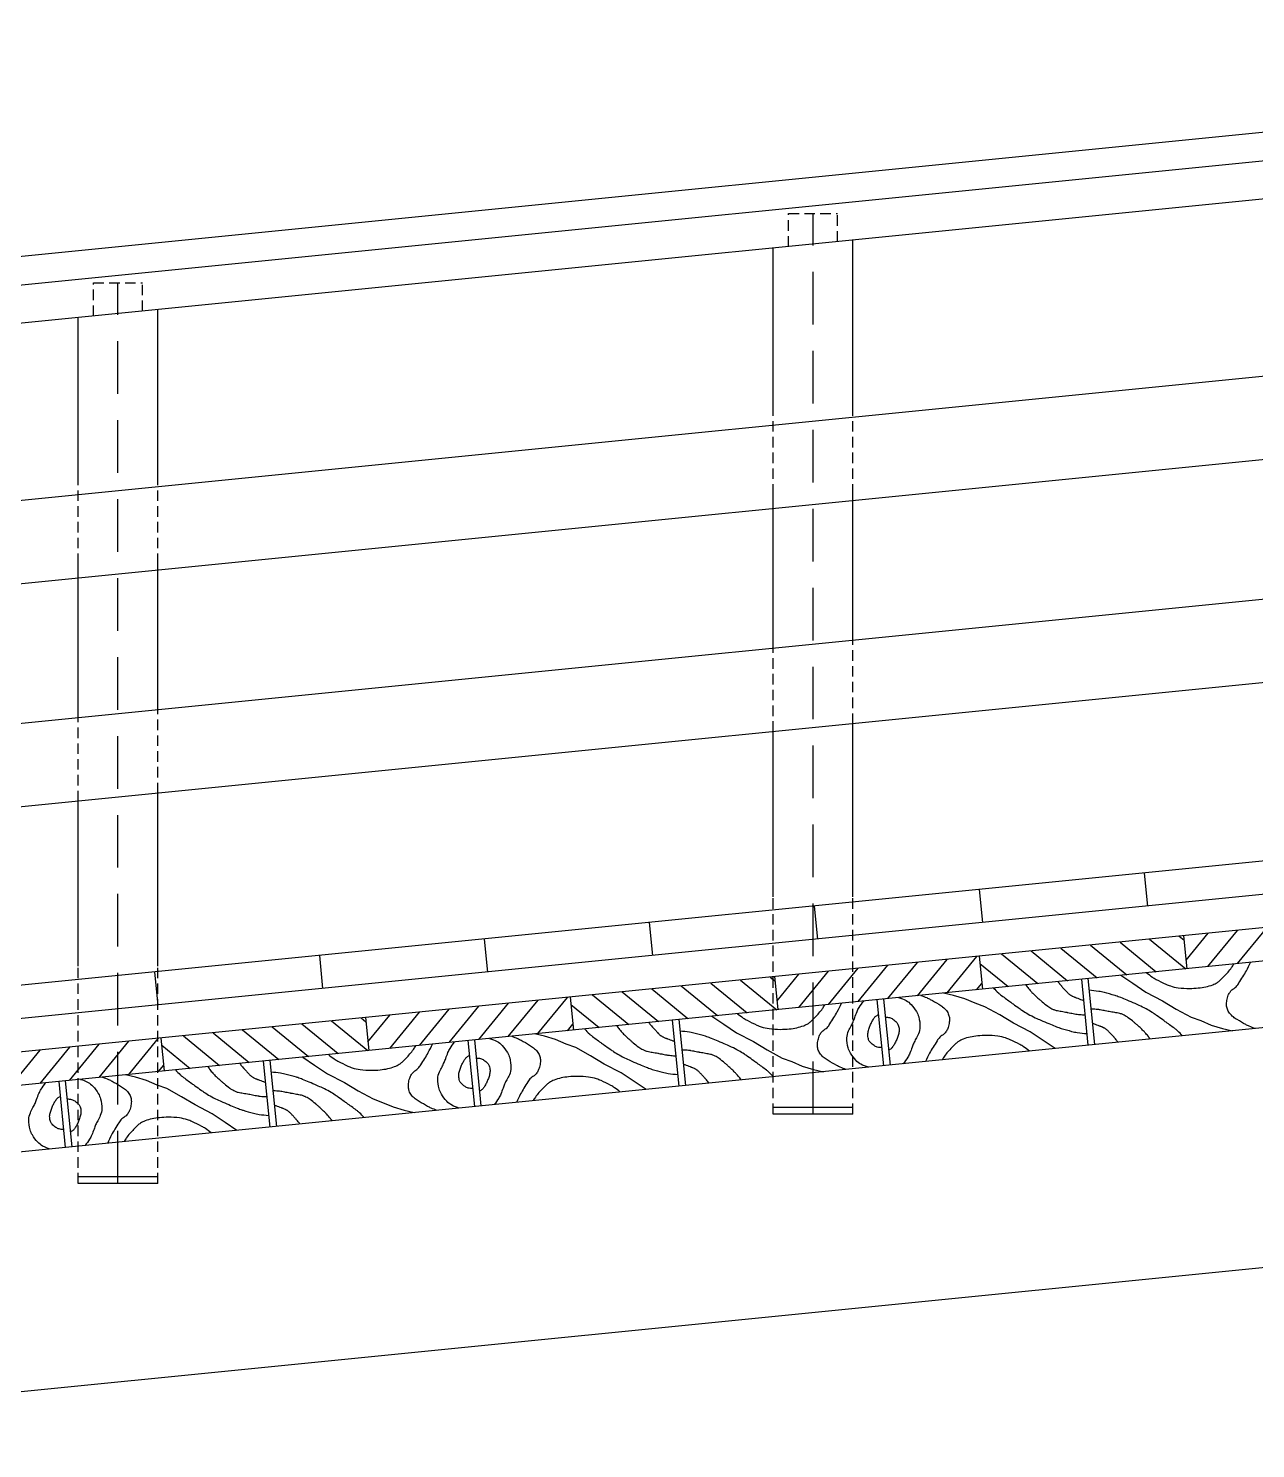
# Model space of a CAD drawing. Header units: metres. Extents: x -50 to 791, y -10 to 584.
# Drawn here: x 73.91 to 110.92, y 386.41 to 429.25 of the extents above; entities that cross this region are included whole.
import ezdxf

# ---------------------------------------------------------------- set-up
doc = ezdxf.new("R2010")
doc.units = ezdxf.units.M
doc.linetypes.add('DASHED2', pattern=[9.525, 6.35, -3.175])
doc.layers.add('ARSIRKAYU', color=2, linetype='CONTINUOUS')
doc.layers.add('KAYU', color=3, linetype='CONTINUOUS')

msp = doc.modelspace()

# ---------------------------------------------------------------- hatches: boundary and pattern name
at = {"layer": 'ARSIRKAYU'}
h = msp.add_hatch(dxfattribs=at)
h.set_pattern_fill('LINE', color=256, scale=0.2, angle=309.289407, style=0)
h.set_pattern_definition([(230.7106, (143.5435, 314.2214), (-0.491463, 0.402106), [])])
h.paths.add_polyline_path([(108.85211, 400.88741), (108.7526, 401.88245), (114.92183, 402.49937), (115.02134, 401.50433)])
h = msp.add_hatch(dxfattribs=at)
h.set_pattern_fill('ANSI31', color=256, scale=0.2, angle=-5.710593, style=0)
h.set_pattern_definition([(140.7106, (143.5435, 314.2214), (0.402106, 0.491463), [])])
h.paths.add_polyline_path([(102.58337, 401.26552), (108.7526, 401.88245), (108.85211, 400.88741), (102.68287, 400.27049)])
h = msp.add_hatch(dxfattribs=at)
h.set_pattern_fill('LINE', color=256, scale=0.2, angle=309.289407, style=0)
h.set_pattern_definition([(230.7106, (131.205, 312.9875), (-0.491463, 0.402106), [])])
h.paths.add_polyline_path([(96.51364, 399.65356), (96.41414, 400.6486), (102.58337, 401.26552), (102.68287, 400.27049)])
h = msp.add_hatch(dxfattribs=at)
h.set_pattern_fill('ANSI31', color=256, scale=0.2, angle=-5.710593, style=0)
h.set_pattern_definition([(140.7106, (131.205, 312.9875), (0.402106, 0.491463), [])])
h.paths.add_polyline_path([(90.24491, 400.03168), (96.41414, 400.6486), (96.51364, 399.65356), (90.34441, 399.03664)])
h = msp.add_hatch(dxfattribs=at)
h.set_pattern_fill('LINE', color=256, scale=0.2, angle=309.289407, style=0)
h.set_pattern_definition([(230.7106, (118.86657, 311.7537), (-0.491463, 0.402106), [])])
h.paths.add_polyline_path([(84.17518, 398.41972), (84.07568, 399.41475), (90.24491, 400.03168), (90.34441, 399.03664)])
h = msp.add_hatch(dxfattribs=at)
h.set_pattern_fill('ANSI31', color=256, scale=0.2, angle=-5.710593, style=0)
h.set_pattern_definition([(140.7106, (118.86657, 311.7537), (0.402106, 0.491463), [])])
h.paths.add_polyline_path([(77.90645, 398.79783), (84.07568, 399.41475), (84.17518, 398.41972), (78.00595, 397.80279)])
h = msp.add_hatch(dxfattribs=at)
h.set_pattern_fill('LINE', color=256, scale=0.2, angle=309.289407, style=0)
h.set_pattern_definition([(230.7106, (106.5281, 310.5198), (-0.491463, 0.402106), [])])
h.paths.add_polyline_path([(71.83672, 397.18587), (71.73722, 398.18091), (77.90645, 398.79783), (78.00595, 397.80279)])

# ---------------------------------------------------------------- linework, layer by layer
for points in [[(107.63494, 400.76569, 0.01866489), (107.8094, 400.63427, 0.03146831), (107.92023, 400.56703, 0.01274865), (108.21713, 400.42105, 0.02912225), (108.35208, 400.36821, 0.04630017), (108.58955, 400.31449, 0.03309441), (108.92912, 400.29281, 0.02432253), (109.19351, 400.30631, 0.0279674), (109.421, 400.34199, 0.03712219), (109.63017, 400.40344, 0.05137466), (109.77132, 400.47383, 0.05111308), (109.8554, 400.54008, 0.0160685), (110.09168, 400.78417, 0.03809171), (110.19699, 400.91963, 0.01355128), (110.26501, 401.0287)], [(110.91029, 399.08325, -0.01529104), (110.7325, 399.15225, -0.02451291), (110.62532, 399.20399, -0.01246752), (110.3706, 399.3511, -0.02534201), (110.25105, 399.43277, -0.06664688), (110.13846, 399.54485, -0.07485968), (110.06993, 399.66877, -0.07552434), (110.04612, 399.78332, -0.05857308), (110.05557, 399.93354, -0.04620441), (110.0985, 400.08734, -0.06645098), (110.15158, 400.18515, -0.09848728), (110.27184, 400.29595, 0.10427741), (110.38435, 400.40203, 0.00943251), (110.42109, 400.45712, 0.00277078), (110.54154, 400.64765, 0.01862797), (110.64301, 400.82448, 0.01338785), (110.76815, 401.07901)], [(104.96055, 400.49825, 0.01161999), (104.99376, 400.45027, 0.02259724), (105.01249, 400.42682, 0.0001167), (105.06352, 400.36856, 0.00131603), (105.06806, 400.36341, 0.00003865), (105.0777, 400.35252, 0.00011803), (105.08086, 400.34895, 0.00278947), (105.10245, 400.32488, 0.00082664), (105.17588, 400.24418, 0.00354516), (105.20369, 400.21414, 0.00247807), (105.244, 400.17166, 0.01526366), (105.27123, 400.14492, 0.01494628), (105.30064, 400.11934, 0.01989144), (105.32468, 400.10121, 0.02032737), (105.34956, 400.08541, 0.01028811), (105.377, 400.07025, 0.01259555), (105.39997, 400.05891, 0.00580916), (105.44661, 400.03797, 0.00911832), (105.47671, 400.02552, 0.00047135), (105.49482, 400.01844, 0.00074451), (105.50629, 400.01399, 0.00176233), (105.51746, 400.00971, 0.0001226), (105.67825, 399.94888, 0.00379495), (105.68877, 399.94499, 0.0009279), (105.73194, 399.92951)], [(100.8237, 400.08457, -0.01529104), (101.00149, 400.01557, -0.02451291), (101.10866, 399.96383, -0.01246752), (101.36338, 399.81672, -0.02534201), (101.48293, 399.73505, -0.06664688), (101.59553, 399.62297, -0.07485968), (101.66405, 399.49905, -0.07552434), (101.68786, 399.3845, -0.05857308), (101.67841, 399.23428, -0.04620441), (101.63548, 399.08048, -0.06645098), (101.5824, 398.98268, -0.09848728), (101.46214, 398.87187, 0.10427741), (101.34964, 398.76579, 0.00943251), (101.3129, 398.7107, 0.00277078), (101.19244, 398.52017, 0.01862797), (101.09097, 398.34334, 0.01338785), (100.96584, 398.08881)], [(103.01874, 400.30407, 0.01299745), (103.16479, 400.15584, 0.03309118), (103.22732, 400.10309, 0.00099107), (103.51131, 399.89493, 0.0029776), (103.60638, 399.82639, 0.00165901), (103.79691, 399.69171, 0.00330958), (103.89308, 399.62515, 0.02209331), (104.06367, 399.51948, 0.01839339), (104.27815, 399.40955, 0.00617824), (104.44881, 399.33242, 0.00453293), (104.68362, 399.23229, 0.00397006), (104.88036, 399.15232, 0.00546714), (105.02431, 399.09696, 0.02051703), (105.06072, 399.08509, 0.00242136), (105.3734, 398.99876, 0.02989027), (105.54481, 398.96317, 0.018122), (105.8317, 398.93185)], [(103.99139, 400.40134, 0.0084359), (104.03325, 400.34103, 0.02050494), (104.05189, 400.31725, 0.00345955), (104.1514, 400.20207, 0.01372292), (104.17748, 400.17391, 0.00926647), (104.26754, 400.0852, 0.00719344), (104.38724, 399.9748, 0.00345858), (104.41594, 399.94944, 0.0014592), (104.48456, 399.89001, 0.02331922), (104.6548, 399.75671, 0.03502911), (104.77777, 399.68172, 0.02658501), (104.86089, 399.64416, 0.04716751), (104.91041, 399.63008, 0.00066527), (104.98964, 399.61555, 0.00073343), (105.06154, 399.60257, 0.00052182), (105.23033, 399.57254, -0.00344003), (105.25591, 399.56783, -0.00047676), (105.26017, 399.56701, -0.00002344), (105.34678, 399.55029, -0.00046672), (105.41943, 399.53619, 0.00040552), (105.50304, 399.51994, 0.02129109), (105.53867, 399.51461, 0.00467079), (105.70208, 399.49878, 0.01987218), (105.72017, 399.49792, 0.00655374), (105.77506, 399.49822)], [(108.71525, 398.86375, 0.01299745), (108.5692, 399.01198, 0.03309118), (108.50667, 399.06473, 0.00099107), (108.22268, 399.27289, 0.0029776), (108.1276, 399.34143, 0.00165901), (107.93708, 399.47611, 0.00330958), (107.84091, 399.54267, 0.02209331), (107.67031, 399.64834, 0.01839339), (107.45584, 399.75827, 0.00617824), (107.28517, 399.8354, 0.00453293), (107.05037, 399.93553, 0.00397006), (106.85362, 400.0155, 0.00546714), (106.70968, 400.07086, 0.02051703), (106.67327, 400.08274, 0.00242136), (106.36058, 400.16906, 0.02989027), (106.18917, 400.20465, 0.018122), (105.90229, 400.23597)], [(95.29647, 399.53185, 0.01866489), (95.47093, 399.40043, 0.03146831), (95.58176, 399.33318, 0.01274865), (95.87867, 399.18721, 0.02912225), (96.01362, 399.13436, 0.04630017), (96.25109, 399.08064, 0.03309441), (96.59066, 399.05896, 0.02432253), (96.85505, 399.07246, 0.0279674), (97.08254, 399.10815, 0.03712219), (97.29171, 399.16959, 0.05137466), (97.43286, 399.23998, 0.05111308), (97.51694, 399.30624, 0.0160685), (97.75322, 399.55033, 0.03809171), (97.85853, 399.68578, 0.01355128), (97.92655, 399.79485)], [(98.57183, 397.84941, -0.01529104), (98.39403, 397.9184, -0.02451291), (98.28686, 397.97014, -0.01246752), (98.03214, 398.11725, -0.02534201), (97.91259, 398.19892, -0.06664688), (97.8, 398.311, -0.07485968), (97.73147, 398.43492, -0.07552434), (97.70766, 398.54947, -0.05857308), (97.71711, 398.69969, -0.04620441), (97.76004, 398.85349, -0.06645098), (97.81312, 398.9513, -0.09848728), (97.93338, 399.06211, 0.10427741), (98.04589, 399.16818, 0.00943251), (98.08263, 399.22327, 0.00277078), (98.20308, 399.41381, 0.01862797), (98.30455, 399.59064, 0.01338785), (98.42969, 399.84517)], [(99.2432, 397.91654, -0.06378848), (99.01332, 398.0073, -0.08360884), (98.86513, 398.12477, -0.04554081), (98.70306, 398.34124, -0.07092953), (98.63364, 398.50094, -0.0719735), (98.59619, 398.79969, -0.10099542), (98.64331, 399.01012, -0.02574805), (98.72237, 399.16457, 0.03178691), (98.78491, 399.29049, 0.01397566), (98.83286, 399.41429, -0.00974414), (98.90012, 399.59241, -0.04582871), (98.96399, 399.71749, -0.02687995), (99.10243, 399.91244)], [(100.15233, 400.01743, -0.06378848), (100.3822, 399.92667, -0.08360884), (100.53039, 399.8092, -0.04554081), (100.69246, 399.59274, -0.07092953), (100.76188, 399.43304, -0.0719735), (100.79934, 399.13429, -0.10099542), (100.75222, 398.92386, -0.02574805), (100.67316, 398.76941, 0.03178691), (100.61062, 398.64349, 0.01397566), (100.56267, 398.51969, -0.00974414), (100.4954, 398.34156, -0.04582871), (100.43154, 398.21649, -0.02687995), (100.2931, 398.02153)], [(107.7426, 398.76648, 0.0084359), (107.70073, 398.82679, 0.02050494), (107.6821, 398.85057, 0.00345955), (107.58258, 398.96575, 0.01372292), (107.55651, 398.99391, 0.00926647), (107.46645, 399.08262, 0.00719344), (107.34674, 399.19302, 0.00345858), (107.31804, 399.21838, 0.0014592), (107.24943, 399.27781, 0.02331922), (107.07919, 399.41111, 0.03502911), (106.95621, 399.4861, 0.02658501), (106.8731, 399.52366, 0.04716751), (106.82358, 399.53774, 0.00066527), (106.74435, 399.55227, 0.00073343), (106.67244, 399.56525, 0.00052182), (106.50365, 399.59528, -0.00344003), (106.47808, 399.59999, -0.00047676), (106.47382, 399.60081, -0.00002344), (106.38721, 399.61753, -0.00046672), (106.31456, 399.63164, 0.00040552), (106.23095, 399.64788, 0.02129109), (106.19531, 399.65321, 0.00467079), (106.03191, 399.66904, 0.01987218), (106.01382, 399.6699, 0.00655374), (105.95892, 399.6696)], [(92.62208, 399.26441, 0.01161999), (92.6553, 399.21643, 0.02259724), (92.67403, 399.19297, 0.0001167), (92.72506, 399.13471, 0.00131603), (92.7296, 399.12956, 0.00003865), (92.73924, 399.11867, 0.00011803), (92.7424, 399.1151, 0.00278947), (92.76399, 399.09103, 0.00082664), (92.83742, 399.01033, 0.00354516), (92.86523, 398.9803, 0.00247807), (92.90554, 398.93781, 0.01526366), (92.93277, 398.91107, 0.01494628), (92.96217, 398.8855, 0.01989144), (92.98622, 398.86736, 0.02032737), (93.0111, 398.85157, 0.01028811), (93.03854, 398.83641, 0.01259555), (93.06151, 398.82507, 0.00580916), (93.10815, 398.80413, 0.00911832), (93.13825, 398.79168, 0.00047135), (93.15635, 398.7846, 0.00074451), (93.16782, 398.78014, 0.00176233), (93.17899, 398.77587, 0.0001226), (93.33979, 398.71503, 0.00379495), (93.35031, 398.71114, 0.0009279), (93.39347, 398.69566)], [(99.64317, 398.50788, -0.07112432), (99.51227, 398.52246, -0.08755616), (99.41465, 398.56694, -0.05624835), (99.29716, 398.66886, -0.0999648), (99.25151, 398.74423, -0.07345015), (99.22573, 398.87231, -0.07659052), (99.23835, 398.99702, -0.02237632), (99.27716, 399.12315, -0.02430531), (99.32356, 399.23545, -0.0233285), (99.37922, 399.34053, -0.02631247), (99.43756, 399.42835, -0.08159293), (99.468, 399.45781, -0.03921115), (99.54376, 399.50198)], [(99.75235, 399.42609, -0.07112432), (99.88326, 399.41152, -0.08755616), (99.98088, 399.36704, -0.05624835), (100.09837, 399.26511, -0.0999648), (100.14401, 399.18975, -0.07345015), (100.1698, 399.06167, -0.07659052), (100.15717, 398.93695, -0.02237632), (100.11837, 398.81082, -0.02430531), (100.07197, 398.69853, -0.0233285), (100.01631, 398.59345, -0.02631247), (99.95797, 398.50562, -0.08159293), (99.92753, 398.47616, -0.03921115), (99.85176, 398.43199)], [(106.77344, 398.66957, 0.01161999), (106.74023, 398.71755, 0.02259724), (106.72149, 398.74101, 0.0001167), (106.67047, 398.79926, 0.00131603), (106.66593, 398.80441, 0.00003865), (106.65628, 398.81531, 0.00011803), (106.65312, 398.81887, 0.00278947), (106.63154, 398.84294, 0.00082664), (106.55811, 398.92364, 0.00354516), (106.53029, 398.95368, 0.00247807), (106.48999, 398.99616, 0.01526366), (106.46276, 399.0229, 0.01494628), (106.43335, 399.04848, 0.01989144), (106.40931, 399.06661, 0.02032737), (106.38443, 399.08241, 0.01028811), (106.35698, 399.09757, 0.01259555), (106.33402, 399.10891, 0.00580916), (106.28737, 399.12985, 0.00911832), (106.25727, 399.1423, 0.00047135), (106.23917, 399.14938, 0.00074451), (106.2277, 399.15383, 0.00176233), (106.21653, 399.15811, 0.0001226), (106.05574, 399.21894, 0.00379495), (106.04522, 399.22283, 0.0009279), (106.00205, 399.23832)], [(87.81387, 398.78359, -0.06378848), (88.04374, 398.69283, -0.08360884), (88.19193, 398.57535, -0.04554081), (88.354, 398.35889, -0.07092953), (88.42342, 398.19919, -0.0719735), (88.46087, 397.90044, -0.10099542), (88.41375, 397.69001, -0.02574805), (88.3347, 397.53556, 0.03178691), (88.27215, 397.40964, 0.01397566), (88.2242, 397.28584, -0.00974414), (88.15694, 397.10771, -0.04582871), (88.09307, 396.98264, -0.02687995), (87.95464, 396.78769)], [(88.48524, 398.85072, -0.01529104), (88.66303, 398.78173, -0.02451291), (88.7702, 398.72998, -0.01246752), (89.02492, 398.58288, -0.02534201), (89.14447, 398.5012, -0.06664688), (89.25706, 398.38912, -0.07485968), (89.32559, 398.26521, -0.07552434), (89.3494, 398.15066, -0.05857308), (89.33995, 398.00044, -0.04620441), (89.29702, 397.84663, -0.06645098), (89.24394, 397.74883, -0.09848728), (89.12368, 397.63802, 0.10427741), (89.01117, 397.53195, 0.00943251), (88.97443, 397.47685, 0.00277078), (88.85398, 397.28632, 0.01862797), (88.75251, 397.10949, 0.01338785), (88.62738, 396.85496)], [(90.68028, 399.07023, 0.01299745), (90.82632, 398.92199, 0.03309118), (90.88886, 398.86925, 0.00099107), (91.17285, 398.66108, 0.0029776), (91.26792, 398.59255, 0.00165901), (91.45845, 398.45787, 0.00330958), (91.55462, 398.39131, 0.02209331), (91.72521, 398.28563, 0.01839339), (91.93969, 398.17571, 0.00617824), (92.11035, 398.09857, 0.00453293), (92.34516, 397.99845, 0.00397006), (92.5419, 397.91848, 0.00546714), (92.68585, 397.86311, 0.02051703), (92.72226, 397.85124, 0.00242136), (93.03494, 397.76492, 0.02989027), (93.20635, 397.72932, 0.018122), (93.49324, 397.698)], [(91.65293, 399.16749, 0.0084359), (91.69479, 399.10718, 0.02050494), (91.71343, 399.0834, 0.00345955), (91.81294, 398.96823, 0.01372292), (91.83902, 398.94006, 0.00926647), (91.92908, 398.85135, 0.00719344), (92.04878, 398.74095, 0.00345858), (92.07748, 398.7156, 0.0014592), (92.1461, 398.65616, 0.02331922), (92.31634, 398.52287, 0.03502911), (92.43931, 398.44788, 0.02658501), (92.52243, 398.41032, 0.04716751), (92.57195, 398.39624, 0.00066527), (92.65118, 398.38171, 0.00073343), (92.72308, 398.36873, 0.00052182), (92.89187, 398.33869, -0.00344003), (92.91745, 398.33399, -0.00047676), (92.92171, 398.33317, -0.00002344), (93.00832, 398.31644, -0.00046672), (93.08097, 398.30234, 0.00040552), (93.16458, 398.2861, 0.02129109), (93.20021, 398.28077, 0.00467079), (93.36362, 398.26494, 0.01987218), (93.38171, 398.26408, 0.00655374), (93.4366, 398.26437)], [(96.37679, 397.6299, 0.01299745), (96.23074, 397.77813, 0.03309118), (96.1682, 397.83088, 0.00099107), (95.88421, 398.03905, 0.0029776), (95.78914, 398.10758, 0.00165901), (95.59862, 398.24226, 0.00330958), (95.50245, 398.30882, 0.02209331), (95.33185, 398.41449, 0.01839339), (95.11738, 398.52442, 0.00617824), (94.94671, 398.60156, 0.00453293), (94.71191, 398.70168, 0.00397006), (94.51516, 398.78165, 0.00546714), (94.37122, 398.83702, 0.02051703), (94.33481, 398.84889, 0.00242136), (94.02212, 398.93521, 0.02989027), (93.85071, 398.97081, 0.018122), (93.56382, 399.00213)], [(104.09905, 398.40213, 0.01866489), (103.92459, 398.53355, 0.03146831), (103.81376, 398.60079, 0.01274865), (103.51686, 398.74677, 0.02912225), (103.3819, 398.79961, 0.04630017), (103.14444, 398.85333, 0.03309441), (102.80487, 398.87501, 0.02432253), (102.54048, 398.86151, 0.0279674), (102.31299, 398.82583, 0.03712219), (102.10382, 398.76438, 0.05137466), (101.96266, 398.69399, 0.05111308), (101.87858, 398.62774, 0.0160685), (101.64231, 398.38365, 0.03809171), (101.53699, 398.24819, 0.01355128), (101.46897, 398.13912)], [(82.95801, 398.298, 0.01866489), (83.13247, 398.16658, 0.03146831), (83.2433, 398.09934, 0.01274865), (83.54021, 397.95336, 0.02912225), (83.67516, 397.90051, 0.04630017), (83.91263, 397.8468, 0.03309441), (84.2522, 397.82511, 0.02432253), (84.51658, 397.83862, 0.0279674), (84.74408, 397.8743, 0.03712219), (84.95325, 397.93575, 0.05137466), (85.0944, 398.00614, 0.05111308), (85.17848, 398.07239, 0.0160685), (85.41476, 398.31648, 0.03809171), (85.52007, 398.45194, 0.01355128), (85.58809, 398.56101)], [(86.23336, 396.61556, -0.01529104), (86.05557, 396.68456, -0.02451291), (85.9484, 396.7363, -0.01246752), (85.69368, 396.88341, -0.02534201), (85.57413, 396.96508, -0.06664688), (85.46154, 397.07716, -0.07485968), (85.39301, 397.20107, -0.07552434), (85.3692, 397.31562, -0.05857308), (85.37865, 397.46585, -0.04620441), (85.42158, 397.61965, -0.06645098), (85.47466, 397.71745, -0.09848728), (85.59492, 397.82826, 0.10427741), (85.70743, 397.93434, 0.00943251), (85.74417, 397.98943, 0.00277078), (85.86462, 398.17996, 0.01862797), (85.96609, 398.35679, 0.01338785), (86.09122, 398.61132)], [(86.90474, 396.6827, -0.06378848), (86.67486, 396.77346, -0.08360884), (86.52667, 396.89093, -0.04554081), (86.3646, 397.10739, -0.07092953), (86.29518, 397.26709, -0.0719735), (86.25773, 397.56584, -0.10099542), (86.30485, 397.77627, -0.02574805), (86.38391, 397.93072, 0.03178691), (86.44645, 398.05664, 0.01397566), (86.4944, 398.18044, -0.00974414), (86.56166, 398.35857, -0.04582871), (86.62553, 398.48364, -0.02687995), (86.76397, 398.6786)], [(95.40414, 397.53264, 0.0084359), (95.36227, 397.59295, 0.02050494), (95.34364, 397.61673, 0.00345955), (95.24412, 397.7319, 0.01372292), (95.21805, 397.76007, 0.00926647), (95.12799, 397.84878, 0.00719344), (95.00828, 397.95917, 0.00345858), (94.97958, 397.98453, 0.0014592), (94.91097, 398.04397, 0.02331922), (94.74073, 398.17726, 0.03502911), (94.61775, 398.25225, 0.02658501), (94.53464, 398.28981, 0.04716751), (94.48511, 398.30389, 0.00066527), (94.40589, 398.31842, 0.00073343), (94.33398, 398.3314, 0.00052182), (94.16519, 398.36144, -0.00344003), (94.13961, 398.36614, -0.00047676), (94.13536, 398.36696, -0.00002344), (94.04875, 398.38369, -0.00046672), (93.9761, 398.39779, 0.00040552), (93.89249, 398.41403, 0.02129109), (93.85685, 398.41936, 0.00467079), (93.69345, 398.43519, 0.01987218), (93.67536, 398.43605, 0.00655374), (93.62046, 398.43576)], [(79.31447, 397.93365, 0.0084359), (79.35633, 397.87334, 0.02050494), (79.37497, 397.84955, 0.00345955), (79.47448, 397.73438, 0.01372292), (79.50056, 397.70622, 0.00926647), (79.59061, 397.6175, 0.00719344), (79.71032, 397.50711, 0.00345858), (79.73902, 397.48175, 0.0014592), (79.80764, 397.42232, 0.02331922), (79.97788, 397.28902, 0.03502911), (80.10085, 397.21403, 0.02658501), (80.18397, 397.17647, 0.04716751), (80.23349, 397.16239, 0.00066527), (80.31272, 397.14786, 0.00073343), (80.38462, 397.13488, 0.00052182), (80.55341, 397.10485, -0.00344003), (80.57899, 397.10014, -0.00047676), (80.58325, 397.09932, -0.00002344), (80.66986, 397.0826, -0.00046672), (80.7425, 397.06849, 0.00040552), (80.82612, 397.05225, 0.02129109), (80.86175, 397.04692, 0.00467079), (81.02516, 397.03109, 0.01987218), (81.04325, 397.03023, 0.00655374), (81.09814, 397.03053)], [(80.28362, 398.03056, 0.01161999), (80.31684, 397.98258, 0.02259724), (80.33557, 397.95912, 0.0001167), (80.3866, 397.90087, 0.00131603), (80.39113, 397.89571, 0.00003865), (80.40078, 397.88482, 0.00011803), (80.40394, 397.88126, 0.00278947), (80.42553, 397.85719, 0.00082664), (80.49896, 397.77648, 0.00354516), (80.52677, 397.74645, 0.00247807), (80.56707, 397.70397, 0.01526366), (80.59431, 397.67723, 0.01494628), (80.62371, 397.65165, 0.01989144), (80.64776, 397.63352, 0.02032737), (80.67263, 397.61772, 0.01028811), (80.70008, 397.60256, 0.01259555), (80.72305, 397.59122, 0.00580916), (80.76969, 397.57028, 0.00911832), (80.79979, 397.55783, 0.00047135), (80.81789, 397.55075, 0.00074451), (80.82936, 397.5463, 0.00176233), (80.84053, 397.54202, 0.0001226), (81.00133, 397.48118, 0.00379495), (81.01185, 397.4773, 0.0009279), (81.05501, 397.46181)], [(87.30471, 397.27404, -0.07112432), (87.1738, 397.28861, -0.08755616), (87.07618, 397.33309, -0.05624835), (86.9587, 397.43501, -0.0999648), (86.91305, 397.51038, -0.07345015), (86.88727, 397.63846, -0.07659052), (86.89989, 397.76317, -0.02237632), (86.9387, 397.88931, -0.02430531), (86.9851, 398.0016, -0.0233285), (87.04075, 398.10668, -0.02631247), (87.0991, 398.19451, -0.08159293), (87.12954, 398.22397, -0.03921115), (87.2053, 398.26814)], [(87.41389, 398.19225, -0.07112432), (87.5448, 398.17767, -0.08755616), (87.64242, 398.13319, -0.05624835), (87.75991, 398.03127, -0.0999648), (87.80555, 397.9559, -0.07345015), (87.83134, 397.82782, -0.07659052), (87.81871, 397.70311, -0.02237632), (87.7799, 397.57698, -0.02430531), (87.7335, 397.46468, -0.0233285), (87.67785, 397.3596, -0.02631247), (87.61951, 397.27178, -0.08159293), (87.58907, 397.24232, -0.03921115), (87.5133, 397.19815)], [(94.43498, 397.43572, 0.01161999), (94.40177, 397.4837, 0.02259724), (94.38303, 397.50716, 0.0001167), (94.33201, 397.56542, 0.00131603), (94.32747, 397.57057, 0.00003865), (94.31782, 397.58146, 0.00011803), (94.31466, 397.58502, 0.00278947), (94.29308, 397.6091, 0.00082664), (94.21964, 397.6898, 0.00354516), (94.19183, 397.71983, 0.00247807), (94.15153, 397.76232, 0.01526366), (94.1243, 397.78906, 0.01494628), (94.09489, 397.81463, 0.01989144), (94.07085, 397.83277, 0.02032737), (94.04597, 397.84856, 0.01028811), (94.01852, 397.86372, 0.01259555), (93.99556, 397.87506, 0.00580916), (93.94891, 397.896, 0.00911832), (93.91881, 397.90845, 0.00047135), (93.90071, 397.91553, 0.00074451), (93.88924, 397.91999, 0.00176233), (93.87807, 397.92426, 0.0001226), (93.71727, 397.9851, 0.00379495), (93.70676, 397.98898, 0.0009279), (93.66359, 398.00447)], [(75.47541, 397.54974, -0.06378848), (75.70528, 397.45898, -0.08360884), (75.85347, 397.34151, -0.04554081), (76.01554, 397.12504, -0.07092953), (76.08496, 396.96535, -0.0719735), (76.12241, 396.66659, -0.10099542), (76.07529, 396.45616, -0.02574805), (75.99624, 396.30171, 0.03178691), (75.93369, 396.1758, 0.01397566), (75.88574, 396.05199, -0.00974414), (75.81848, 395.87387, -0.04582871), (75.75461, 395.74879, -0.02687995), (75.61618, 395.55384)], [(76.14678, 397.61688, -0.01529104), (76.32457, 397.54788, -0.02451291), (76.43174, 397.49614, -0.01246752), (76.68646, 397.34903, -0.02534201), (76.80601, 397.26736, -0.06664688), (76.9186, 397.15528, -0.07485968), (76.98713, 397.03136, -0.07552434), (77.01094, 396.91681, -0.05857308), (77.00149, 396.76659, -0.04620441), (76.95856, 396.61279, -0.06645098), (76.90548, 396.51498, -0.09848728), (76.78522, 396.40417, 0.10427741), (76.67271, 396.2981, 0.00943251), (76.63597, 396.24301, 0.00277078), (76.51552, 396.05247, 0.01862797), (76.41405, 395.87564, 0.01338785), (76.28892, 395.62112)], [(78.34182, 397.83638, 0.01299745), (78.48786, 397.68815, 0.03309118), (78.5504, 397.6354, 0.00099107), (78.83439, 397.42723, 0.0029776), (78.92946, 397.3587, 0.00165901), (79.11998, 397.22402, 0.00330958), (79.21616, 397.15746, 0.02209331), (79.38675, 397.05179, 0.01839339), (79.60123, 396.94186, 0.00617824), (79.77189, 396.86473, 0.00453293), (80.00669, 396.7646, 0.00397006), (80.20344, 396.68463, 0.00546714), (80.34739, 396.62927, 0.02051703), (80.3838, 396.61739, 0.00242136), (80.69648, 396.53107, 0.02989027), (80.86789, 396.49548, 0.018122), (81.15478, 396.46416)], [(84.03832, 396.39606, 0.01299745), (83.89228, 396.54429, 0.03309118), (83.82974, 396.59703, 0.00099107), (83.54575, 396.8052, 0.0029776), (83.45068, 396.87374, 0.00165901), (83.26016, 397.00842, 0.00330958), (83.16399, 397.07497, 0.02209331), (82.99339, 397.18065, 0.01839339), (82.77892, 397.29057, 0.00617824), (82.60825, 397.36771, 0.00453293), (82.37345, 397.46783, 0.00397006), (82.1767, 397.5478, 0.00546714), (82.03276, 397.60317, 0.02051703), (81.99635, 397.61504, 0.00242136), (81.68366, 397.70136, 0.02989027), (81.51225, 397.73696, 0.018122), (81.22536, 397.76828)], [(91.76059, 397.16828, 0.01866489), (91.58613, 397.2997, 0.03146831), (91.4753, 397.36695, 0.01274865), (91.1784, 397.51292, 0.02912225), (91.04344, 397.56577, 0.04630017), (90.80597, 397.61949, 0.03309441), (90.4664, 397.64117, 0.02432253), (90.20202, 397.62766, 0.0279674), (89.97453, 397.59198, 0.03712219), (89.76535, 397.53053, 0.05137466), (89.6242, 397.46015, 0.05111308), (89.54012, 397.39389, 0.0160685), (89.30385, 397.1498, 0.03809171), (89.19853, 397.01435, 0.01355128), (89.13051, 396.90527)], [(74.56628, 395.44885, -0.06378848), (74.3364, 395.53961, -0.08360884), (74.18821, 395.65708, -0.04554081), (74.02614, 395.87355, -0.07092953), (73.95672, 396.03324, -0.0719735), (73.91927, 396.332, -0.10099542), (73.96639, 396.54243, -0.02574805), (74.04544, 396.69688, 0.03178691), (74.10799, 396.82279, 0.01397566), (74.15594, 396.9466, -0.00974414), (74.2232, 397.12472, -0.04582871), (74.28707, 397.2498, -0.02687995), (74.4255, 397.44475)], [(83.06567, 396.29879, 0.0084359), (83.02381, 396.3591, 0.02050494), (83.00518, 396.38288, 0.00345955), (82.90566, 396.49806, 0.01372292), (82.87959, 396.52622, 0.00926647), (82.78953, 396.61493, 0.00719344), (82.66982, 396.72533, 0.00345858), (82.64112, 396.75069, 0.0014592), (82.57251, 396.81012, 0.02331922), (82.40226, 396.94341, 0.03502911), (82.27929, 397.01841, 0.02658501), (82.19618, 397.05596, 0.04716751), (82.14665, 397.07004, 0.00066527), (82.06742, 397.08458, 0.00073343), (81.99552, 397.09756, 0.00052182), (81.82673, 397.12759, -0.00344003), (81.80115, 397.1323, -0.00047676), (81.79689, 397.13311, -0.00002344), (81.71029, 397.14984, -0.00046672), (81.63764, 397.16394, 0.00040552), (81.55403, 397.18019, 0.02129109), (81.51839, 397.18552, 0.00467079), (81.35498, 397.20134, 0.01987218), (81.33689, 397.2022, 0.00655374), (81.282, 397.20191)], [(74.96625, 396.04019, -0.07112432), (74.83534, 396.05476, -0.08755616), (74.73772, 396.09924, -0.05624835), (74.62024, 396.20117, -0.0999648), (74.57459, 396.27654, -0.07345015), (74.54881, 396.40461, -0.07659052), (74.56143, 396.52933, -0.02237632), (74.60024, 396.65546, -0.02430531), (74.64664, 396.76776, -0.0233285), (74.70229, 396.87283, -0.02631247), (74.76063, 396.96066, -0.08159293), (74.79108, 396.99012, -0.03921115), (74.86684, 397.03429)], [(75.07543, 396.9584, -0.07112432), (75.20634, 396.94383, -0.08755616), (75.30396, 396.89935, -0.05624835), (75.42144, 396.79742, -0.0999648), (75.46709, 396.72205, -0.07345015), (75.49287, 396.59398, -0.07659052), (75.48025, 396.46926, -0.02237632), (75.44144, 396.34313, -0.02430531), (75.39504, 396.23084, -0.0233285), (75.33939, 396.12576, -0.02631247), (75.28105, 396.03793, -0.08159293), (75.25061, 396.00847, -0.03921115), (75.17484, 395.9643)], [(82.09652, 396.20188, 0.01161999), (82.06331, 396.24986, 0.02259724), (82.04457, 396.27331, 0.0001167), (81.99355, 396.33157, 0.00131603), (81.98901, 396.33672, 0.00003865), (81.97936, 396.34761, 0.00011803), (81.9762, 396.35118, 0.00278947), (81.95461, 396.37525, 0.00082664), (81.88118, 396.45595, 0.00354516), (81.85337, 396.48599, 0.00247807), (81.81307, 396.52847, 0.01526366), (81.78584, 396.55521, 0.01494628), (81.75643, 396.58079, 0.01989144), (81.73239, 396.59892, 0.02032737), (81.70751, 396.61472, 0.01028811), (81.68006, 396.62987, 0.01259555), (81.6571, 396.64122, 0.00580916), (81.61045, 396.66216, 0.00911832), (81.58035, 396.6746, 0.00047135), (81.56225, 396.68169, 0.00074451), (81.55078, 396.68614, 0.00176233), (81.53961, 396.69041, 0.0001226), (81.37881, 396.75125, 0.00379495), (81.3683, 396.75514, 0.0009279), (81.32513, 396.77062)], [(79.42213, 395.93444, 0.01866489), (79.24767, 396.06586, 0.03146831), (79.13684, 396.1331, 0.01274865), (78.83993, 396.27908, 0.02912225), (78.70498, 396.33192, 0.04630017), (78.46751, 396.38564, 0.03309441), (78.12794, 396.40732, 0.02432253), (77.86356, 396.39382, 0.0279674), (77.63607, 396.35813, 0.03712219), (77.42689, 396.29669, 0.05137466), (77.28574, 396.2263, 0.05111308), (77.20166, 396.16004, 0.0160685), (76.96538, 395.91596, 0.03809171), (76.86007, 395.7805, 0.01355128), (76.79205, 395.67143)]]:
    msp.add_lwpolyline(points, format="xyb", dxfattribs=at)
for points in [[(106.85871, 400.68807), (107.2172, 400.44832), (107.60706, 400.1848), (108.11809, 399.92129), (108.53074, 399.67215), (108.97939, 399.42661), (109.2685, 399.32242), (109.5852, 399.18468), (109.92229, 399.08529), (110.2231, 399.01453)], [(104.87528, 398.47975), (104.51679, 398.7195), (104.12693, 398.98302), (103.6159, 399.24653), (103.20324, 399.49567), (102.7546, 399.74121), (102.46549, 399.84541), (102.14879, 399.98314), (101.81169, 400.08253), (101.51088, 400.15329)], [(94.52025, 399.45422), (94.87873, 399.21448), (95.2686, 398.95095), (95.77962, 398.68745), (96.19228, 398.43831), (96.64093, 398.19276), (96.93004, 398.08857), (97.24674, 397.95083), (97.58383, 397.85144), (97.88464, 397.78069)], [(92.53682, 397.24591), (92.17833, 397.48565), (91.78847, 397.74917), (91.27744, 398.01268), (90.86478, 398.26182), (90.41614, 398.50737), (90.12703, 398.61156), (89.81033, 398.74929), (89.47323, 398.84869), (89.17242, 398.91944)], [(82.18179, 398.22038), (82.54027, 397.98063), (82.93013, 397.71711), (83.44116, 397.4536), (83.85382, 397.20446), (84.30247, 396.95892), (84.59158, 396.85472), (84.90827, 396.71699), (85.24537, 396.61759), (85.54618, 396.54684)], [(80.19836, 396.01206), (79.83987, 396.25181), (79.45001, 396.51533), (78.93898, 396.77883), (78.52632, 397.02798), (78.07767, 397.27352), (77.78857, 397.37771), (77.47187, 397.51545), (77.13477, 397.61484), (76.83396, 397.68559)]]:
    msp.add_lwpolyline(points, dxfattribs=at)
at = {"layer": 'KAYU'}
for points in [[(47.85633, 419.79484), (142.38486, 429.24769)], [(47.85633, 418.9254), (142.38486, 428.37825)], [(47.85633, 417.78486), (142.38486, 427.23771)], [(98.77587, 417.68355), (98.77587, 422.86359)], [(96.37587, 417.68355), (96.37587, 422.62359)], [(47.85633, 412.43272), (142.38486, 421.88558)], [(77.80655, 415.59103), (77.80655, 420.77106)], [(75.40655, 415.59103), (75.40655, 420.53106)], [(47.85633, 409.92025), (142.38486, 419.37311)], [(47.85633, 405.70508), (142.38486, 415.15794)], [(96.37587, 410.54381), (96.37587, 415.18355)], [(98.77587, 410.95591), (98.77587, 415.18355)], [(75.40655, 408.45129), (75.40655, 413.09103)], [(77.80655, 408.86339), (77.80655, 413.09103)], [(47.85633, 403.19261), (142.38486, 412.64547)], [(98.77587, 403.05986), (98.77587, 408.27134)], [(96.37587, 403.05986), (96.37587, 408.03134)], [(142.38486, 407.25565), (47.85633, 397.80279)], [(142.38486, 406.25066), (47.95583, 396.80776)], [(77.80655, 400.96733), (77.80655, 406.17882)], [(75.40655, 400.96733), (75.40655, 405.93882)], [(142.38486, 405.24567), (50.78486, 396.08567)], [(142.38486, 404.24068), (50.78486, 395.08068)], [(107.55856, 403.77302), (107.65806, 402.77798)], [(102.58337, 403.2755), (102.68287, 402.28046)], [(97.60818, 402.77798), (97.70769, 401.78294)], [(142.38486, 402.23071), (50.78486, 393.07071)], [(92.633, 402.28046), (92.7325, 401.28542)], [(87.65781, 401.78294), (87.75732, 400.78791)], [(108.7526, 401.88245), (108.85211, 400.88741)], [(82.68263, 401.28542), (82.78213, 400.29039)], [(102.58337, 401.26552), (102.68287, 400.27049)], [(77.70744, 400.78791), (77.80694, 399.79287)], [(96.41414, 400.6486), (96.51364, 399.65356)], [(105.66799, 400.569), (105.86699, 398.57892)], [(105.86699, 400.5889), (106.066, 398.59882)], [(90.24491, 400.03168), (90.34441, 399.03664)], [(99.49876, 399.95207), (99.69776, 397.962)], [(99.69776, 399.97197), (99.89677, 397.9819)], [(84.07568, 399.41475), (84.17518, 398.41972)], [(93.32952, 399.33515), (93.52853, 397.34508)], [(93.52853, 399.35505), (93.72754, 397.36498)], [(77.90645, 398.79783), (78.00595, 397.80279)], [(87.16029, 398.71823), (87.3593, 396.72815)], [(87.3593, 398.73813), (87.55831, 396.74805)], [(80.99106, 398.1013), (81.19007, 396.11123)], [(81.19007, 398.12121), (81.38908, 396.13113)], [(75.02084, 397.50428), (75.21985, 395.51421)], [(74.82183, 397.48438), (75.02084, 395.49431)], [(98.77587, 396.69941), (96.37587, 396.69941)], [(98.77587, 396.50287), (96.37587, 396.50287)], [(138.48486, 394.6048), (56.58022, 386.41434)], [(77.80655, 394.60689), (75.40655, 394.60689)], [(77.80655, 394.41035), (75.40655, 394.41035)]]:
    msp.add_lwpolyline(points, dxfattribs=at)
at = {"layer": 'KAYU', "linetype": 'DASHED2', "ltscale": 0.05}
for points in [[(96.83771, 423.66864), (98.31404, 423.66864)], [(75.86838, 421.57612), (77.34471, 421.57612)], [(98.77587, 415.18355), (98.77587, 417.68355)], [(77.80655, 413.09103), (77.80655, 415.59103)], [(98.77587, 408.27134), (98.77587, 410.95591)], [(96.37587, 408.03134), (96.37587, 410.54381)], [(77.80655, 406.17882), (77.80655, 408.86339)], [(75.40655, 405.93882), (75.40655, 408.45129)], [(96.37587, 396.50287), (96.37587, 403.05986)], [(98.77587, 396.50287), (98.77587, 403.05986)], [(75.40655, 394.41035), (75.40655, 400.96733)], [(77.80655, 394.41035), (77.80655, 400.96733)]]:
    msp.add_lwpolyline(points, dxfattribs=at)
at = {"layer": 'KAYU', "linetype": 'DASHED2', "ltscale": 0.05, "flags": 128}
for points in [[(96.83771, 422.66864), (96.83771, 423.66864)], [(98.31404, 422.81741), (98.31404, 423.66864)], [(75.86838, 420.57612), (75.86838, 421.57612)], [(77.34471, 420.72488), (77.34471, 421.57612)], [(96.37587, 415.18355), (96.37587, 417.68355)], [(75.40655, 413.09103), (75.40655, 415.59103)]]:
    msp.add_lwpolyline(points, dxfattribs=at)
at = {"layer": 'KAYU', "linetype": 'DASHED2', "ltscale": 0.25, "flags": 128}
for points in [[(97.57587, 396.50287), (97.57587, 423.66864)], [(76.60655, 394.41035), (76.60655, 421.57612)]]:
    msp.add_lwpolyline(points, dxfattribs=at)

doc.saveas('drawing.dxf')
